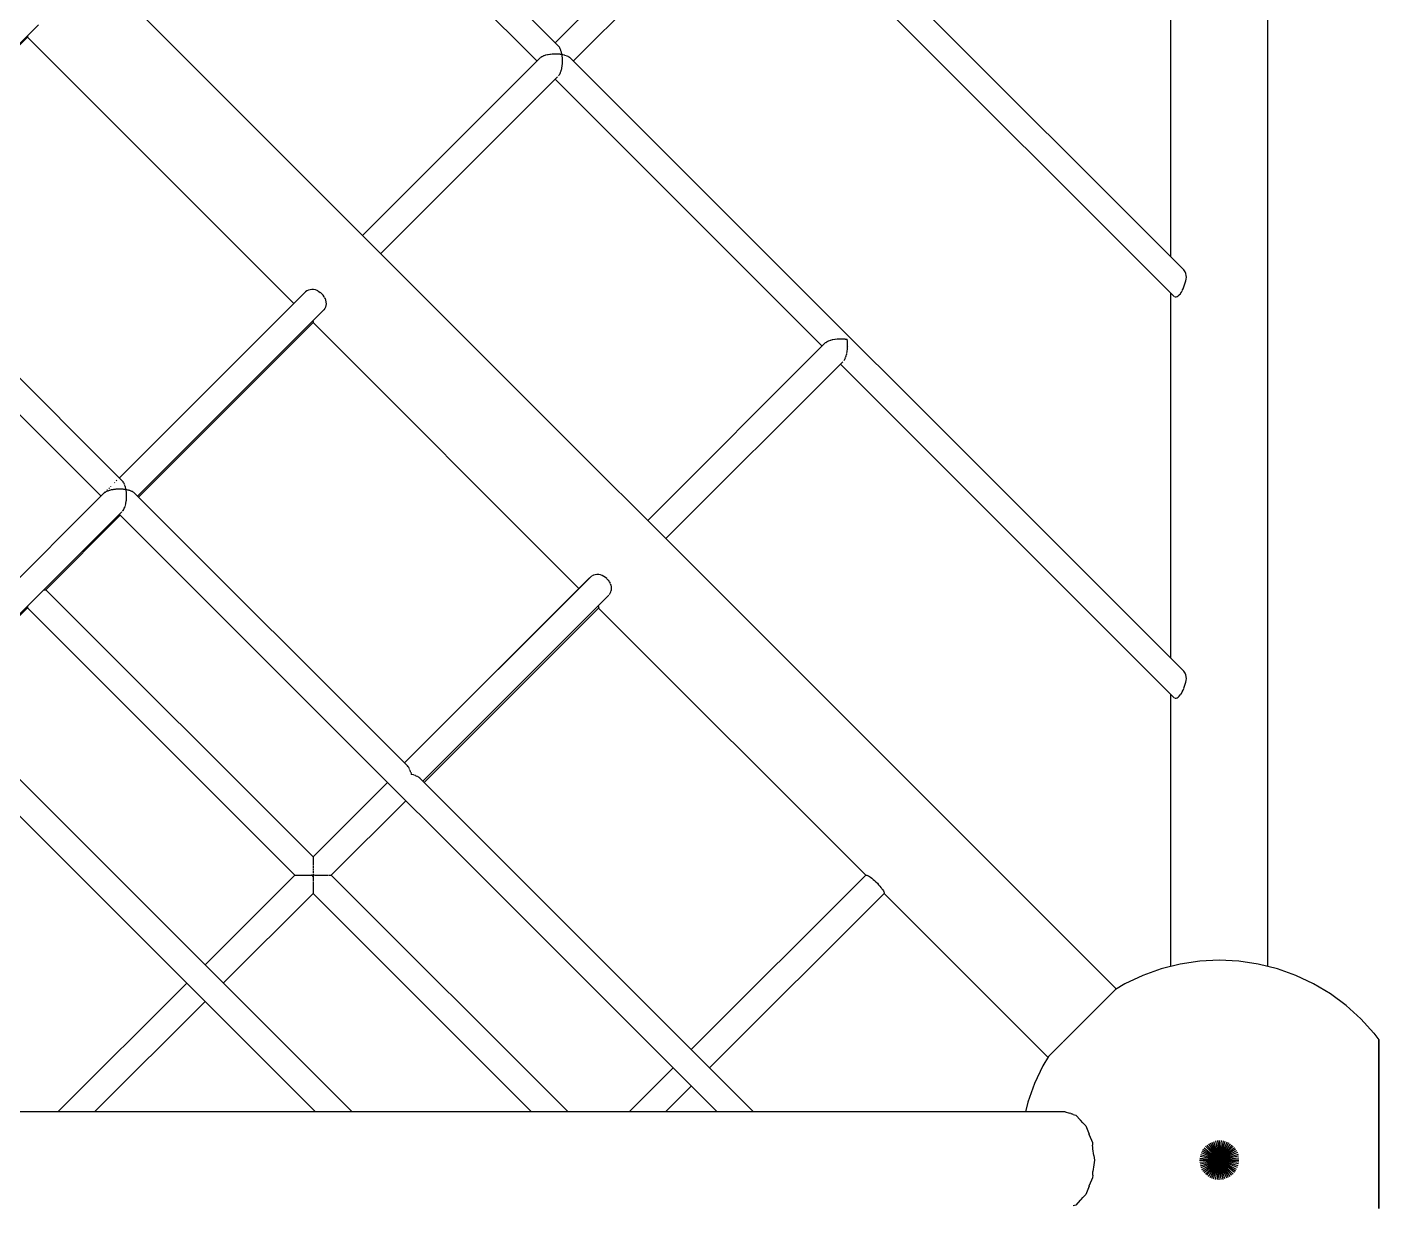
# Model space of a CAD drawing. Header units: millimetres. Extents: x -4086 to 3652, y -3941 to 3614.
# Drawn here: x 1293 to 2128, y 172 to 901 of the extents above; entities that cross this region are included whole.
import ezdxf

# ---------------------------------------------------------------- set-up
doc = ezdxf.new("R2010")
doc.units = ezdxf.units.MM
doc.layers.add('DIKOM_ОБЪЕКТ', color=7, linetype='Continuous')

msp = doc.modelspace()

# ---------------------------------------------------------------- linework, layer by layer
at = {"layer": 'DIKOM_ОБЪЕКТ', "color": 7, "linetype": 'Continuous'}
for p, q in [((339.957, 1931.992), (1965.969, 305.909)), ((2059.559, 319.738), (2059.619, 1875.82)), ((1619.186, 890.928), (1454.182, 1055.939)), ((1619.186, 890.928), (1454.182, 1055.939)), ((1607.905, 879.648), (1442.901, 1044.659)), ((1734.122, 1005.855), (1619.186, 890.928)), ((2007.826, 750.442), (1752.727, 1005.551)), ((2007.826, 750.442), (1752.727, 1005.551)), ((1744.752, 993.987), (1630.435, 879.679)), ((2001.685, 734.022), (1743.241, 992.477)), ((1999.753, 758.516), (1999.761, 984.116)), ((1299.843, 901.941), (1184.738, 786.874)), ((1185.095, 786.517), (1292.943, 894.36)), ((1293.04, 894.583), (1292.943, 894.36)), ((1457.604, 729.691), (1292.943, 894.36)), ((1457.604, 729.691), (1292.943, 894.36)), ((1293.009, 894.927), (1293.04, 894.584)), ((1620.98, 889.134), (1619.186, 890.928)), ((1620.98, 889.134), (1619.186, 890.928)), ((1621.177, 888.895), (1620.98, 889.134)), ((1621.414, 888.608), (1621.177, 888.895)), ((1621.571, 888.418), (1621.414, 888.608)), ((1621.755, 888.109), (1621.577, 888.41)), ((1621.971, 887.743), (1621.755, 888.109)), ((1622.114, 887.501), (1621.971, 887.743)), ((1622.276, 887.134), (1622.121, 887.491)), ((1622.466, 886.697), (1622.276, 887.134)), ((1622.591, 886.409), (1622.466, 886.697)), ((1622.728, 885.994), (1622.598, 886.398)), ((1622.888, 885.493), (1622.728, 885.994)), ((1610.035, 881.777), (1500.074, 771.825)), ((1610.3, 881.962), (1610.849, 882.343)), ((1610.857, 882.349), (1611.123, 882.483)), ((1611.183, 882.514), (1611.857, 882.855)), ((1611.866, 882.86), (1612.175, 882.976)), ((1612.245, 883.003), (1613.027, 883.296)), ((1613.038, 883.3), (1613.382, 883.395)), ((1613.462, 883.416), (1614.335, 883.655)), ((1614.347, 883.659), (1614.719, 883.73)), ((1614.807, 883.747), (1615.75, 883.926)), ((1615.763, 883.929), (1616.154, 883.974)), ((1616.249, 883.985), (1617.242, 884.1)), ((1617.255, 884.103), (1617.657, 884.122)), ((1617.758, 884.127), (1618.778, 884.176)), ((1618.791, 884.179), (1619.194, 884.171)), ((1619.299, 884.169), (1620.321, 884.151)), ((1620.335, 884.153), (1620.729, 884.12)), ((1620.837, 884.111), (1621.841, 884.025)), ((1621.856, 884.031), (1622.229, 883.97)), ((1622.337, 883.953), (1623.302, 883.8)), ((1622.992, 885.166), (1622.888, 885.493)), ((1623.101, 884.713), (1623.005, 885.149)), ((1623.222, 884.163), (1623.101, 884.713)), ((1623.302, 883.8), (1623.222, 884.163)), ((1623.383, 883.317), (1623.307, 883.795)), ((1623.307, 883.795), (1623.67, 883.714)), ((1623.478, 882.721), (1623.383, 883.317)), ((1623.537, 882.349), (1623.478, 882.721)), ((1623.574, 881.842), (1623.532, 882.334)), ((1623.552, 877.26), (1623.607, 877.736)), ((1623.627, 881.22), (1623.574, 881.842)), ((1623.61, 877.749), (1623.629, 878.145)), ((1623.66, 880.829), (1623.627, 881.22)), ((1623.629, 878.145), (1623.659, 878.779)), ((1623.667, 880.318), (1623.658, 880.814)), ((1623.659, 878.779), (1623.683, 879.271)), ((1623.678, 879.682), (1623.667, 880.318)), ((1623.686, 879.285), (1623.678, 879.682)), ((1623.762, 883.694), (1624.656, 883.497)), ((1624.673, 883.485), (1624.998, 883.382)), ((1625.091, 883.352), (1625.905, 883.091)), ((1625.916, 883.084), (1626.2, 882.96)), ((1626.284, 882.924), (1626.998, 882.613)), ((1627.008, 882.607), (1627.246, 882.466)), ((1627.319, 882.423), (1627.917, 882.07)), ((1627.925, 882.064), (1628.111, 881.909)), ((1628.17, 881.862), (1628.64, 881.473)), ((2007.816, 502.282), (1628.64, 881.474)), ((2007.816, 502.282), (1628.64, 881.474)), ((1620.665, 869.909), (1511.323, 760.576)), ((1621.285, 870.53), (1621.43, 870.739)), ((1621.43, 870.739), (1621.668, 871.083)), ((1621.668, 871.083), (1621.849, 871.343)), ((1621.855, 871.351), (1621.986, 871.61)), ((1621.986, 871.61), (1622.2, 872.032)), ((1622.2, 872.032), (1622.361, 872.35)), ((1622.366, 872.359), (1622.479, 872.66)), ((1622.479, 872.66), (1622.663, 873.151)), ((1622.663, 873.151), (1622.802, 873.52)), ((1622.806, 873.531), (1622.898, 873.868)), ((1622.898, 873.868), (1623.048, 874.414)), ((1623.048, 874.414), (1623.161, 874.828)), ((1623.165, 874.84), (1623.234, 875.204)), ((1623.234, 875.204), (1623.347, 875.794)), ((1623.346, 875.793), (1623.431, 876.244)), ((1623.435, 876.256), (1623.479, 876.641)), ((1623.479, 876.641), (1623.551, 877.26)), ((1784.158, 703.387), (1619.153, 868.398)), ((1351.534, 620.07), (1182.944, 788.668)), ((1351.534, 620.07), (1182.944, 788.668)), ((1338.459, 610.584), (1173.455, 775.595)), ((2008.225, 749.92), (2007.826, 750.442)), ((2008.512, 749.31), (2008.235, 749.907)), ((2008.987, 748.176), (2008.593, 749.173)), ((2008.993, 743.659), (2009.236, 744.784)), ((2009.234, 747.09), (2008.995, 748.156)), ((2009.238, 744.806), (2009.32, 745.936)), ((2009.318, 745.958), (2009.239, 747.069)), ((1464.846, 736.93), (1349.742, 621.863)), ((1465.647, 737.489), (1464.846, 736.929)), ((1465.371, 737.455), (1464.846, 736.929)), ((1466.576, 737.929), (1465.679, 737.51)), ((1467.583, 738.212), (1466.61, 737.944)), ((1468.646, 738.333), (1467.62, 738.222)), ((1469.741, 738.29), (1468.684, 738.337)), ((1470.846, 738.082), (1469.781, 738.288)), ((1471.934, 737.715), (1470.886, 738.074)), ((1472.518, 737.428), (1471.972, 737.701)), ((1472.518, 737.428), (1472.982, 737.196)), ((1473.019, 737.178), (1473.965, 736.539)), ((1473.999, 736.515), (1474.862, 735.756)), ((1475.652, 734.865), (1474.893, 735.728)), ((1999.743, 510.355), (1999.752, 735.955)), ((2004.942, 735.035), (2005.579, 735.768)), ((2005.589, 735.783), (2006.205, 736.661)), ((2006.215, 736.678), (2006.722, 737.556)), ((2006.805, 737.701), (2007.338, 738.807)), ((2007.346, 738.828), (2007.818, 740.012)), ((2007.825, 740.034), (2008.227, 741.27)), ((2008.233, 741.293), (2008.512, 742.384)), ((2008.592, 742.544), (2008.989, 743.638)), ((1476.32, 733.888), (1475.681, 734.834)), ((1476.558, 733.423), (1476.343, 733.852)), ((1476.558, 733.423), (1476.848, 732.844)), ((1477.109, 727.442), (1476.692, 726.546)), ((1476.867, 732.807), (1477.226, 731.758)), ((1477.388, 728.453), (1477.12, 727.48)), ((1477.24, 731.719), (1477.446, 730.654)), ((1477.503, 729.518), (1477.392, 728.492)), ((1477.454, 730.614), (1477.502, 729.558)), ((2001.883, 733.957), (2002.414, 733.794)), ((2002.424, 733.794), (2003.003, 733.821)), ((2003.015, 733.824), (2003.629, 734.038)), ((2003.64, 734.045), (2004.276, 734.441)), ((2004.287, 734.451), (2004.932, 735.022)), ((1474.529, 724.114), (1403.408, 653.017)), ((1469.345, 718.884), (1469.502, 718.427)), ((1476.095, 725.681), (1474.529, 724.115)), ((1476.674, 726.511), (1476.116, 725.71)), ((1361.588, 610.015), (1469.436, 717.858)), ((1469.534, 718.082), (1469.436, 717.859)), ((1633.857, 553.43), (1469.436, 717.858)), ((1633.857, 553.43), (1469.436, 717.858)), ((1469.503, 718.426), (1469.534, 718.083)), ((1786.288, 705.518), (1676.326, 595.565)), ((1786.409, 705.602), (1787.085, 706.071)), ((1787.26, 706.164), (1788.088, 706.584)), ((1788.292, 706.665), (1789.258, 707.027)), ((1789.29, 707.04), (1789.483, 707.094)), ((1789.483, 707.094), (1790.566, 707.389)), ((1790.599, 707.399), (1790.808, 707.439)), ((1790.808, 707.439), (1791.984, 707.662)), ((1792.015, 707.668), (1792.234, 707.694)), ((1792.234, 707.694), (1793.48, 707.839)), ((1793.507, 707.843), (1793.732, 707.854)), ((1793.732, 707.854), (1795.021, 707.916)), ((1795.042, 707.918), (1795.267, 707.915)), ((1795.267, 707.915), (1796.571, 707.891)), ((1796.587, 707.893), (1796.806, 707.875)), ((1796.806, 707.875), (1798.094, 707.765)), ((1798.107, 707.77), (1798.312, 707.737)), ((1798.312, 707.737), (1799.556, 707.538)), ((1799.754, 706.293), (1799.557, 707.537)), ((1799.787, 706.094), (1799.754, 706.293)), ((1799.894, 704.784), (1799.783, 706.075)), ((1799.872, 701.707), (1799.935, 703.011)), ((1799.911, 704.582), (1799.894, 704.784)), ((1799.933, 703.244), (1799.91, 704.555)), ((1799.937, 703.044), (1799.933, 703.244)), ((1796.917, 693.649), (1687.575, 584.316)), ((1797.616, 694.384), (1798.102, 695.083)), ((1798.18, 695.233), (1798.614, 696.09)), ((1798.681, 696.265), (1799.055, 697.261)), ((1799.11, 697.456), (1799.414, 698.568)), ((1799.456, 698.781), (1799.684, 699.983)), ((1799.712, 700.208), (1799.859, 701.476)), ((2001.675, 485.861), (1795.407, 692.138)), ((1403.408, 653.017), (1360.991, 610.614)), ((1346.665, 618.787), (1346.921, 619.043)), ((1347.806, 619.928), (1348.235, 620.357)), ((1351.92, 619.603), (1351.534, 620.07)), ((1352.126, 619.353), (1351.968, 619.544)), ((1352.48, 618.755), (1352.131, 619.347)), ((1352.668, 618.437), (1352.525, 618.679)), ((1352.98, 617.725), (1352.674, 618.429)), ((1340.588, 612.712), (1225.622, 497.785)), ((1340.588, 612.712), (1340.773, 612.897)), ((1340.588, 612.713), (1340.806, 612.864)), ((1340.806, 612.864), (1341.112, 613.076)), ((1340.83, 612.954), (1341.025, 613.149)), ((1341.112, 613.076), (1341.405, 613.279)), ((1341.41, 613.283), (1341.678, 613.419)), ((1341.678, 613.419), (1342.055, 613.61)), ((1342.055, 613.61), (1342.411, 613.791)), ((1342.099, 614.223), (1342.259, 614.382)), ((1342.259, 614.382), (1342.428, 614.551)), ((1342.419, 613.795), (1342.73, 613.911)), ((1342.73, 613.911), (1343.168, 614.076)), ((1343.168, 614.076), (1343.583, 614.231)), ((1343.241, 615.364), (1343.679, 615.802)), ((1343.591, 614.235), (1343.937, 614.33)), ((1343.937, 614.33), (1344.428, 614.464)), ((1344.382, 616.505), (1344.522, 616.644)), ((1344.428, 614.464), (1344.89, 614.591)), ((1344.899, 614.594), (1345.274, 614.665)), ((1345.274, 614.665), (1345.807, 614.766)), ((1345.806, 614.766), (1346.306, 614.861)), ((1346.315, 614.863), (1346.71, 614.909)), ((1346.71, 614.909), (1347.273, 614.974)), ((1347.273, 614.974), (1347.798, 615.035)), ((1347.808, 615.037), (1348.213, 615.057)), ((1348.213, 615.057), (1348.795, 615.085)), ((1348.795, 615.085), (1349.334, 615.111)), ((1349.343, 615.113), (1349.751, 615.106)), ((1349.751, 615.106), (1350.338, 615.095)), ((1350.338, 615.095), (1350.878, 615.085)), ((1350.888, 615.087), (1351.286, 615.054)), ((1351.286, 615.054), (1351.868, 615.005)), ((1351.868, 615.005), (1352.396, 614.96)), ((1352.409, 614.965), (1352.785, 614.904)), ((1352.785, 614.904), (1353.347, 614.814)), ((1353.146, 617.344), (1353.021, 617.633)), ((1353.407, 616.537), (1353.152, 617.335)), ((1353.347, 614.814), (1353.857, 614.732)), ((1353.546, 616.102), (1353.441, 616.43)), ((1353.752, 615.217), (1353.555, 616.089)), ((1353.86, 614.735), (1353.779, 615.097)), ((1354.008, 613.794), (1353.858, 614.733)), ((1353.86, 614.735), (1354.222, 614.653)), ((1354.09, 613.283), (1354.03, 613.659)), ((1354.167, 612.299), (1354.086, 613.271)), ((1354.213, 611.762), (1354.179, 612.158)), ((1354.19, 609.23), (1354.236, 610.208)), ((1354.229, 610.766), (1354.211, 611.753)), ((1354.222, 614.653), (1354.751, 614.534)), ((1354.238, 610.218), (1354.231, 610.62)), ((1354.751, 614.534), (1355.213, 614.43)), ((1355.228, 614.42), (1355.554, 614.316)), ((1355.554, 614.316), (1356.038, 614.161)), ((1356.038, 614.161), (1356.462, 614.025)), ((1356.47, 614.019), (1356.757, 613.895)), ((1356.757, 613.895), (1357.184, 613.709)), ((1357.184, 613.709), (1357.555, 613.548)), ((1357.563, 613.542), (1357.802, 613.401)), ((1357.802, 613.401), (1358.163, 613.188)), ((1358.163, 613.188), (1358.474, 613.004)), ((1358.48, 612.999), (1358.668, 612.843)), ((1358.668, 612.843), (1358.953, 612.608)), ((1358.953, 612.608), (1359.197, 612.407)), ((1360.99, 610.614), (1359.197, 612.407)), ((1360.99, 610.614), (1359.197, 612.407)), ((1527.787, 443.81), (1360.991, 610.614)), ((1527.787, 443.81), (1360.991, 610.614)), ((1352.016, 601.643), (1352.169, 601.795)), ((1352.042, 601.759), (1352.403, 602.279)), ((1352.407, 602.285), (1352.54, 602.546)), ((1352.592, 602.649), (1352.916, 603.286)), ((1352.919, 603.294), (1353.033, 603.597)), ((1353.078, 603.716), (1353.356, 604.457)), ((1353.36, 604.466), (1353.452, 604.804)), ((1353.488, 604.937), (1353.715, 605.765)), ((1353.719, 605.775), (1353.788, 606.141)), ((1353.815, 606.282), (1353.986, 607.18)), ((1353.989, 607.191), (1354.033, 607.577)), ((1354.05, 607.724), (1354.16, 608.672)), ((1354.163, 608.683), (1354.182, 609.081)), ((1351.218, 600.845), (1236.872, 486.535)), ((1304.25, 552.679), (1350.308, 598.735)), ((1719.217, 229.81), (1349.708, 599.335)), ((1351.635, 601.262), (1351.799, 601.425)), ((1351.635, 601.262), (1351.799, 601.425)), ((1351.836, 601.463), (1352.016, 601.643)), ((1351.837, 601.464), (1351.984, 601.675)), ((1641.099, 560.669), (1525.994, 445.603)), ((1640.384, 559.955), (1557.169, 476.766)), ((1641.843, 561.189), (1641.098, 560.668)), ((1642.765, 561.639), (1641.931, 561.25)), ((1643.767, 561.933), (1642.861, 561.684)), ((1644.826, 562.065), (1643.871, 561.962)), ((1645.921, 562.033), (1644.936, 562.078)), ((1647.025, 561.836), (1646.033, 562.028)), ((1648.114, 561.479), (1647.139, 561.814)), ((1649.165, 560.97), (1648.225, 561.441)), ((1650.152, 560.322), (1649.271, 560.917)), ((1651.055, 559.547), (1650.252, 560.255)), ((1303.315, 552.679), (1303.689, 552.679)), ((1303.86, 552.679), (1304.087, 552.679)), ((1304.25, 552.679), (1469.463, 387.458)), ((1639.372, 558.943), (1639.543, 559.114)), ((1651.146, 559.467), (1651.854, 558.663)), ((1651.933, 558.573), (1652.529, 557.692)), ((1652.596, 557.592), (1653.067, 556.653)), ((1653.12, 556.547), (1653.455, 555.57)), ((1653.64, 552.192), (1653.391, 551.288)), ((1653.493, 555.459), (1653.685, 554.467)), ((1653.757, 553.258), (1653.652, 552.303)), ((1653.706, 554.355), (1653.751, 553.371)), ((1650.781, 547.854), (1537.243, 434.353)), ((1652.348, 549.42), (1650.781, 547.854)), ((1651.735, 548.807), (1651.52, 548.593)), ((1652.928, 550.252), (1652.41, 549.509)), ((1653.362, 551.182), (1652.974, 550.349)), ((1237.487, 485.92), (1292.969, 541.398)), ((1292.969, 542.515), (1292.969, 542.083)), ((1292.969, 541.9), (1292.969, 541.636)), ((1292.969, 541.398), (1458.183, 376.178)), ((1292.969, 541.398), (1458.183, 376.178)), ((1538.082, 433.514), (1645.93, 541.357)), ((1645.661, 542.735), (1645.837, 542.384)), ((1645.838, 542.382), (1645.996, 541.926)), ((1646.027, 541.58), (1645.93, 541.358)), ((1811.143, 376.136), (1645.93, 541.357)), ((1811.143, 376.136), (1645.93, 541.357)), ((1645.997, 541.925), (1646.027, 541.581)), ((2008.216, 501.757), (2007.816, 502.281)), ((2008.502, 501.149), (2008.224, 501.747)), ((2007.814, 491.87), (2008.217, 493.109)), ((2008.222, 493.128), (2008.502, 494.223)), ((2008.581, 494.379), (2008.979, 495.477)), ((2008.978, 500.012), (2008.583, 501.012)), ((2008.983, 495.495), (2009.226, 496.623)), ((2009.225, 498.925), (2008.985, 499.995)), ((2009.228, 496.641), (2009.31, 497.775)), ((2009.309, 497.793), (2009.229, 498.908)), ((1493.609, 229.786), (1236.872, 486.535)), ((1493.609, 229.786), (1236.872, 486.535)), ((1999.736, 319.741), (1999.742, 487.793)), ((2001.872, 485.796), (2002.404, 485.633)), ((2002.412, 485.633), (2002.994, 485.659)), ((2003.003, 485.662), (2003.619, 485.876)), ((2003.628, 485.882), (2004.266, 486.28)), ((2004.276, 486.288), (2004.921, 486.861)), ((2004.931, 486.871), (2005.569, 487.606)), ((2005.578, 487.619), (2006.195, 488.499)), ((2006.204, 488.514), (2006.786, 489.52)), ((2006.794, 489.537), (2007.328, 490.646)), ((2007.334, 490.664), (2007.737, 491.674)), ((1471.052, 229.784), (1225.589, 475.257)), ((1528.29, 443.2), (1527.793, 443.802)), ((1528.84, 442.313), (1528.387, 443.08)), ((1529.327, 441.247), (1528.928, 442.164)), ((1529.739, 440.028), (1529.404, 441.075)), ((1529.809, 439.828), (1530.067, 438.679)), ((1530.067, 438.679), (1530.112, 438.48)), ((1530.318, 438.428), (1530.118, 438.474)), ((1531.469, 438.168), (1530.318, 438.428)), ((1532.714, 437.764), (1531.666, 438.1)), ((1533.809, 437.286), (1532.884, 437.689)), ((1534.727, 436.743), (1533.95, 437.203)), ((1535.45, 436.147), (1534.838, 436.651)), ((1741.775, 229.812), (1535.449, 436.147)), ((1741.775, 229.812), (1535.449, 436.147)), ((1469.463, 387.458), (1515.522, 433.514)), ((1469.463, 387.458), (1515.522, 433.514)), ((1480.743, 376.178), (1526.801, 422.234)), ((1469.463, 387.332), (1469.463, 387.034)), ((1469.463, 386.957), (1469.463, 386.466)), ((1469.463, 386.341), (1469.463, 385.669)), ((1469.463, 385.498), (1469.463, 384.66)), ((1469.463, 384.447), (1469.463, 383.461)), ((1402.702, 320.699), (1458.183, 376.178)), ((1402.702, 320.699), (1458.183, 376.178)), ((1458.385, 376.178), (1458.645, 376.178)), ((1458.809, 376.178), (1459.236, 376.178)), ((1459.47, 376.178), (1460.056, 376.178)), ((1460.143, 376.178), (1460.356, 376.178)), ((1460.356, 376.178), (1461.087, 376.178)), ((1461.195, 376.178), (1461.444, 376.178)), ((1461.444, 376.178), (1462.304, 376.178)), ((1462.43, 376.178), (1462.711, 376.178)), ((1462.711, 376.178), (1463.682, 376.178)), ((1463.823, 376.178), (1464.129, 376.178)), ((1464.129, 376.178), (1465.188, 376.178)), ((1465.342, 376.178), (1465.666, 376.178)), ((1465.666, 376.178), (1466.79, 376.178)), ((1466.953, 376.178), (1467.288, 376.178)), ((1467.288, 376.178), (1468.453, 376.178)), ((1468.789, 376.347), (1468.62, 376.178)), ((1468.62, 376.178), (1469.379, 375.419)), ((1468.789, 376.347), (1469.105, 376.663)), ((1469.105, 376.663), (1469.51, 375.625)), ((1469.463, 380.299), (1469.462, 379.012)), ((1469.462, 378.688), (1469.462, 377.355)), ((1469.463, 383.211), (1469.463, 382.099)), ((1469.463, 381.818), (1469.463, 380.604)), ((1469.626, 376.858), (1470.222, 376.262)), ((1470.306, 376.178), (1470.639, 376.178)), ((1470.639, 376.178), (1471.808, 376.178)), ((1471.974, 376.178), (1472.294, 376.178)), ((1472.294, 376.178), (1473.425, 376.178)), ((1473.585, 376.178), (1473.886, 376.178)), ((1473.886, 376.178), (1474.954, 376.178)), ((1475.103, 376.178), (1475.379, 376.178)), ((1475.379, 376.178), (1476.359, 376.178)), ((1476.497, 376.178), (1476.741, 376.178)), ((1476.741, 376.178), (1477.611, 376.178)), ((1477.732, 376.178), (1477.94, 376.178)), ((1477.94, 376.178), (1478.681, 376.178)), ((1478.949, 376.178), (1479.545, 376.178)), ((1479.747, 376.178), (1480.183, 376.178)), ((1480.317, 376.178), (1480.581, 376.178)), ((1480.743, 376.178), (1627.115, 229.8)), ((1703.296, 268.293), (1811.143, 376.136)), ((1703.296, 268.293), (1811.143, 376.136)), ((1811.144, 376.136), (1811.366, 376.233)), ((1811.367, 376.234), (1811.71, 376.203)), ((1811.712, 376.203), (1812.168, 376.045)), ((1469.174, 375.624), (1469.51, 375.625)), ((1469.462, 373.667), (1469.463, 372.377)), ((1469.463, 367.909), (1469.462, 367.066)), ((1469.463, 375.335), (1469.463, 374)), ((1469.463, 372.057), (1469.463, 370.839)), ((1469.463, 370.537), (1469.463, 369.42)), ((1469.463, 369.144), (1469.463, 368.153)), ((1812.169, 376.044), (1812.728, 375.763)), ((1812.729, 375.762), (1813.379, 375.364)), ((1813.38, 375.362), (1814.106, 374.855)), ((1814.109, 374.854), (1814.893, 374.25)), ((1814.896, 374.248), (1815.722, 373.56)), ((1815.724, 373.559), (1816.575, 372.802)), ((1816.577, 372.8), (1817.433, 371.993)), ((1817.435, 371.991), (1818.276, 371.149)), ((1818.278, 371.147), (1819.086, 370.292)), ((1819.088, 370.29), (1819.844, 369.439)), ((1819.845, 369.436), (1820.533, 368.61)), ((1820.535, 368.607), (1821.139, 367.823)), ((1821.141, 367.82), (1821.648, 367.095)), ((1413.981, 309.418), (1469.462, 364.898)), ((1469.462, 366.857), (1469.462, 366.18)), ((1469.462, 366.014), (1469.463, 365.52)), ((1469.463, 365.398), (1469.462, 365.098)), ((1469.462, 364.898), (1604.557, 229.798)), ((1469.462, 364.898), (1604.557, 229.798)), ((1714.576, 257.013), (1822.423, 364.856)), ((1821.65, 367.093), (1822.048, 366.444)), ((1822.05, 366.442), (1822.331, 365.883)), ((1822.332, 365.881), (1822.489, 365.425)), ((1822.521, 365.079), (1822.424, 364.856)), ((1923.666, 263.608), (1822.424, 364.856)), ((1923.666, 263.608), (1822.424, 364.856)), ((1822.49, 365.424), (1822.521, 365.08)), ((1993.755, 318.243), (1982.332, 314.156)), ((2005.525, 321.191), (1993.755, 318.243)), ((2017.526, 322.971), (2005.525, 321.191)), ((2029.645, 323.566), (2017.526, 322.971)), ((2041.763, 322.971), (2029.645, 323.566)), ((2053.765, 321.19), (2041.763, 322.971)), ((2065.534, 318.241), (2053.765, 321.19)), ((2076.958, 314.154), (2065.534, 318.241)), ((1311.766, 229.767), (1391.421, 309.418)), ((1311.766, 229.767), (1391.421, 309.418)), ((1982.332, 314.156), (1971.363, 308.968)), ((2087.925, 308.966), (2076.958, 314.154)), ((1964.484, 304.424), (1959.773, 299.714)), ((1965.969, 305.909), (1964.484, 304.424)), ((1971.363, 308.968), (1965.536, 305.475)), ((1965.536, 305.476), (1965.969, 305.909)), ((2098.332, 302.728), (2087.925, 308.966)), ((2108.078, 295.501), (2098.332, 302.728)), ((1334.328, 229.77), (1402.7, 298.138)), ((1952.603, 292.544), (1944.817, 284.759)), ((1956.198, 296.139), (1952.603, 292.544)), ((1956.198, 296.139), (1956.57, 296.525)), ((1959.773, 299.714), (1956.712, 296.653)), ((2117.067, 287.352), (2108.078, 295.501)), ((1944.817, 284.759), (1937.032, 276.973)), ((2125.215, 278.362), (2117.067, 287.352)), ((1937.032, 276.973), (1933.445, 273.387)), ((2125.215, 278.362), (2128.352, 274.375)), ((1929.862, 269.803), (1925.151, 265.094)), ((1932.92, 272.861), (1929.862, 269.803)), ((1933.445, 273.386), (1933.048, 273.003)), ((2128.351, 265.519), (2128.352, 268.183)), ((2128.352, 274.121), (2128.352, 274.375)), ((2128.352, 274.375), (2128.353, 274.121)), ((2128.352, 273.364), (2128.352, 274.121)), ((2128.352, 272.116), (2128.352, 273.364)), ((2128.352, 270.386), (2128.352, 272.116)), ((2128.352, 268.183), (2128.352, 270.386)), ((2128.353, 274.121), (2128.353, 273.364)), ((2128.353, 273.364), (2128.353, 272.116)), ((2128.353, 272.116), (2128.353, 270.386)), ((2128.353, 270.386), (2128.354, 268.183)), ((2128.354, 268.183), (2128.353, 265.519)), ((1924.099, 264.041), (1920.606, 258.215)), ((1925.151, 265.094), (1923.666, 263.608)), ((1923.666, 263.608), (1924.099, 264.041)), ((2128.351, 262.403), (2128.351, 265.519)), ((2128.351, 258.845), (2128.351, 262.403)), ((2128.353, 265.519), (2128.353, 262.403)), ((2128.353, 262.403), (2128.353, 258.845)), ((1664.806, 229.804), (1692.015, 257.013)), ((1664.806, 229.804), (1692.015, 257.013)), ((1920.606, 258.215), (1915.42, 247.246)), ((2128.351, 254.505), (2128.351, 258.845)), ((2128.351, 249.732), (2128.351, 254.505)), ((2128.353, 258.845), (2128.354, 254.505)), ((2128.354, 254.505), (2128.354, 249.732)), ((1687.369, 229.807), (1703.295, 245.733)), ((1915.42, 247.246), (1911.331, 235.822)), ((2128.35, 239.007), (2128.351, 244.556)), ((2128.351, 244.556), (2128.351, 249.732)), ((2128.354, 249.732), (2128.353, 244.556)), ((2128.353, 244.556), (2128.353, 239.007)), ((1911.331, 235.822), (1909.831, 229.83)), ((2128.35, 234.521), (2128.35, 239.007)), ((2128.35, 229.886), (2128.35, 234.521)), ((2128.353, 239.007), (2128.353, 234.521)), ((2128.353, 234.521), (2128.353, 229.886)), ((1934.302, 229.833), (1131.775, 229.748)), ((1934.302, 229.833), (1937.157, 228.935)), ((1937.875, 228.697), (1937.158, 228.935)), ((1937.875, 228.697), (1938.479, 228.497)), ((1939.401, 228.23), (1938.479, 228.497)), ((1939.401, 228.23), (1940.985, 227.732)), ((1940.985, 227.732), (1943.772, 224.716)), ((2128.35, 225.119), (2128.35, 229.886)), ((2128.353, 229.886), (2128.353, 225.119)), ((1945.383, 222.92), (1943.774, 224.713)), ((1945.841, 222.476), (1945.383, 222.92)), ((1945.843, 222.474), (1947.139, 221.071)), ((1947.139, 221.071), (1949.123, 216.097)), ((2128.349, 220.238), (2128.35, 225.119)), ((2128.349, 215.26), (2128.349, 220.238)), ((2128.353, 225.119), (2128.353, 220.238)), ((2128.353, 220.238), (2128.353, 215.26)), ((1949.285, 215.69), (1949.182, 215.937)), ((1949.29, 215.677), (1951.183, 210.931)), ((1951.183, 210.931), (1951.381, 209.221)), ((1951.476, 207.754), (1951.381, 209.218)), ((2021.952, 209.299), (2029.639, 199.931)), ((2021.952, 209.299), (2029.639, 199.931)), ((2022.907, 210.007), (2029.639, 199.931)), ((2022.907, 210.007), (2029.639, 199.931)), ((2023.927, 210.618), (2029.639, 199.931)), ((2023.927, 210.618), (2029.639, 199.931)), ((2025.002, 211.126), (2029.639, 199.931)), ((2025.002, 211.126), (2029.639, 199.931)), ((2026.122, 211.527), (2029.639, 199.931)), ((2026.122, 211.527), (2029.639, 199.931)), ((2027.275, 211.816), (2029.639, 199.931)), ((2027.275, 211.816), (2029.639, 199.931)), ((2028.452, 211.99), (2029.639, 199.931)), ((2028.452, 211.99), (2029.639, 199.931)), ((2029.64, 212.049), (2029.639, 199.931)), ((2029.64, 212.049), (2029.639, 199.931)), ((2030.828, 211.99), (2029.639, 199.931)), ((2030.828, 211.99), (2029.639, 199.931)), ((2032.004, 211.816), (2029.639, 199.931)), ((2032.004, 211.816), (2029.639, 199.931)), ((2033.158, 211.527), (2029.639, 199.931)), ((2033.158, 211.527), (2029.639, 199.931)), ((2034.277, 211.126), (2029.639, 199.931)), ((2034.277, 211.126), (2029.639, 199.931)), ((2035.353, 210.618), (2029.639, 199.931)), ((2035.353, 210.618), (2029.639, 199.931)), ((2036.373, 210.007), (2029.639, 199.931)), ((2036.373, 210.007), (2029.639, 199.931)), ((2037.328, 209.299), (2029.639, 199.931)), ((2037.328, 209.299), (2029.639, 199.931)), ((2128.349, 210.205), (2128.349, 215.26)), ((2128.349, 205.088), (2128.349, 210.205)), ((2128.353, 215.26), (2128.353, 210.205)), ((2128.353, 210.205), (2128.353, 205.088)), ((1951.555, 207.02), (1951.483, 207.631)), ((1952.121, 202.831), (1951.555, 207.018)), ((1952.121, 202.828), (1952.458, 199.921)), ((2017.579, 201.119), (2029.639, 199.931)), ((2017.579, 201.119), (2029.639, 199.931)), ((2017.755, 202.295), (2029.639, 199.931)), ((2017.755, 202.295), (2029.639, 199.931)), ((2018.043, 203.449), (2029.639, 199.931)), ((2018.043, 203.449), (2029.639, 199.931)), ((2018.444, 204.568), (2029.639, 199.931)), ((2018.444, 204.568), (2029.639, 199.931)), ((2018.952, 205.644), (2029.639, 199.931)), ((2018.952, 205.644), (2029.639, 199.931)), ((2019.564, 206.664), (2029.639, 199.931)), ((2019.564, 206.664), (2029.639, 199.931)), ((2020.272, 207.619), (2029.639, 199.931)), ((2020.272, 207.619), (2029.639, 199.931)), ((2021.071, 208.501), (2029.639, 199.931)), ((2021.071, 208.501), (2029.639, 199.931)), ((2038.209, 208.5), (2029.639, 199.931)), ((2038.209, 208.5), (2029.639, 199.931)), ((2039.008, 207.619), (2029.639, 199.931)), ((2039.008, 207.619), (2029.639, 199.931)), ((2039.716, 206.663), (2029.639, 199.931)), ((2039.716, 206.663), (2029.639, 199.931)), ((2040.327, 205.643), (2029.639, 199.931)), ((2040.327, 205.643), (2029.639, 199.931)), ((2040.836, 204.568), (2029.639, 199.931)), ((2040.836, 204.568), (2029.639, 199.931)), ((2041.237, 203.449), (2029.639, 199.931)), ((2041.237, 203.449), (2029.639, 199.931)), ((2041.525, 202.295), (2029.639, 199.931)), ((2041.525, 202.295), (2029.639, 199.931)), ((2041.699, 201.118), (2029.639, 199.931)), ((2041.699, 201.118), (2029.639, 199.931)), ((2128.349, 199.929), (2128.349, 205.088)), ((2128.353, 205.088), (2128.352, 199.929)), ((1951.383, 190.631), (1951.487, 192.235)), ((1951.496, 192.317), (1951.556, 192.825)), ((1952.122, 197.017), (1951.556, 192.826)), ((1952.458, 199.921), (1952.121, 197.009)), ((2017.521, 199.931), (2029.639, 199.931)), ((2017.521, 199.931), (2029.639, 199.931)), ((2029.645, 199.931), (2017.526, 199.931)), ((2029.645, 199.931), (2017.526, 199.931)), ((2017.579, 198.743), (2029.639, 199.931)), ((2017.579, 198.743), (2029.639, 199.931)), ((2017.754, 197.567), (2029.639, 199.931)), ((2017.754, 197.567), (2029.639, 199.931)), ((2018.043, 196.414), (2029.639, 199.931)), ((2018.043, 196.414), (2029.639, 199.931)), ((2018.444, 195.294), (2029.639, 199.931)), ((2018.444, 195.294), (2029.639, 199.931)), ((2018.952, 194.219), (2029.639, 199.931)), ((2018.952, 194.219), (2029.639, 199.931)), ((2019.563, 193.199), (2029.639, 199.931)), ((2019.563, 193.199), (2029.639, 199.931)), ((2020.272, 192.243), (2029.639, 199.931)), ((2020.272, 192.243), (2029.639, 199.931)), ((2021.071, 191.362), (2029.639, 199.931)), ((2021.071, 191.362), (2029.639, 199.931)), ((2021.952, 190.563), (2029.639, 199.931)), ((2021.952, 190.563), (2029.639, 199.931)), ((2022.907, 189.855), (2029.639, 199.931)), ((2022.907, 189.855), (2029.639, 199.931)), ((2023.927, 189.243), (2029.639, 199.931)), ((2023.927, 189.243), (2029.639, 199.931)), ((2025.001, 188.735), (2029.639, 199.931)), ((2025.001, 188.735), (2029.639, 199.931)), ((2026.121, 188.334), (2029.639, 199.931)), ((2026.121, 188.334), (2029.639, 199.931)), ((2027.275, 188.045), (2029.639, 199.931)), ((2027.275, 188.045), (2029.639, 199.931)), ((2028.451, 187.87), (2029.639, 199.931)), ((2028.451, 187.87), (2029.639, 199.931)), ((2029.639, 187.813), (2029.639, 199.931)), ((2030.827, 187.87), (2029.639, 199.931)), ((2030.827, 187.87), (2029.639, 199.931)), ((2032.003, 188.045), (2029.639, 199.931)), ((2032.003, 188.045), (2029.639, 199.931)), ((2033.158, 188.334), (2029.639, 199.931)), ((2033.158, 188.334), (2029.639, 199.931)), ((2034.277, 188.735), (2029.639, 199.931)), ((2034.277, 188.735), (2029.639, 199.931)), ((2035.352, 189.243), (2029.639, 199.931)), ((2035.352, 189.243), (2029.639, 199.931)), ((2036.372, 189.855), (2029.639, 199.931)), ((2036.372, 189.855), (2029.639, 199.931)), ((2037.327, 190.563), (2029.639, 199.931)), ((2037.327, 190.563), (2029.639, 199.931)), ((2038.208, 191.362), (2029.639, 199.931)), ((2038.208, 191.362), (2029.639, 199.931)), ((2039.007, 192.243), (2029.639, 199.931)), ((2039.007, 192.243), (2029.639, 199.931)), ((2039.716, 193.199), (2029.639, 199.931)), ((2039.716, 193.199), (2029.639, 199.931)), ((2040.327, 194.219), (2029.639, 199.931)), ((2040.327, 194.219), (2029.639, 199.931)), ((2040.835, 195.293), (2029.639, 199.931)), ((2040.835, 195.293), (2029.639, 199.931)), ((2041.236, 196.413), (2029.639, 199.931)), ((2041.236, 196.413), (2029.639, 199.931)), ((2041.525, 197.567), (2029.639, 199.931)), ((2041.525, 197.567), (2029.639, 199.931)), ((2041.699, 198.743), (2029.639, 199.931)), ((2041.699, 198.743), (2029.639, 199.931)), ((2041.758, 199.931), (2029.639, 199.931)), ((2041.758, 199.931), (2029.639, 199.931)), ((2029.639, 187.813), (2029.639, 199.931)), ((2029.645, 199.931), (2041.758, 199.931)), ((2029.645, 199.931), (2041.758, 199.931)), ((2128.349, 194.769), (2128.349, 199.929)), ((2128.349, 189.653), (2128.349, 194.769)), ((2128.352, 199.929), (2128.352, 194.769)), ((2128.352, 194.769), (2128.352, 189.653)), ((1949.195, 183.931), (1949.292, 184.165)), ((1951.185, 188.91), (1949.303, 184.191)), ((1951.383, 190.628), (1951.185, 188.91)), ((2128.349, 184.597), (2128.349, 189.653)), ((2128.349, 179.619), (2128.349, 184.597)), ((2128.352, 189.653), (2128.352, 184.597)), ((2128.352, 184.597), (2128.352, 179.619)), ((1943.77, 175.121), (1944.282, 175.69)), ((1944.282, 175.69), (1945.387, 176.922)), ((1945.841, 177.362), (1945.388, 176.923)), ((1947.141, 178.77), (1945.85, 177.372)), ((1949.135, 183.769), (1947.141, 178.77)), ((2128.348, 174.739), (2128.349, 179.619)), ((2128.352, 179.619), (2128.351, 174.739)), ((1940.988, 172.108), (1939.401, 171.61)), ((1943.754, 175.103), (1940.988, 172.108)), ((2128.348, 169.972), (2128.348, 174.739)), ((2128.351, 174.739), (2128.351, 169.972))]:
    msp.add_line(p, q, dxfattribs=at)

doc.saveas('drawing.dxf')
